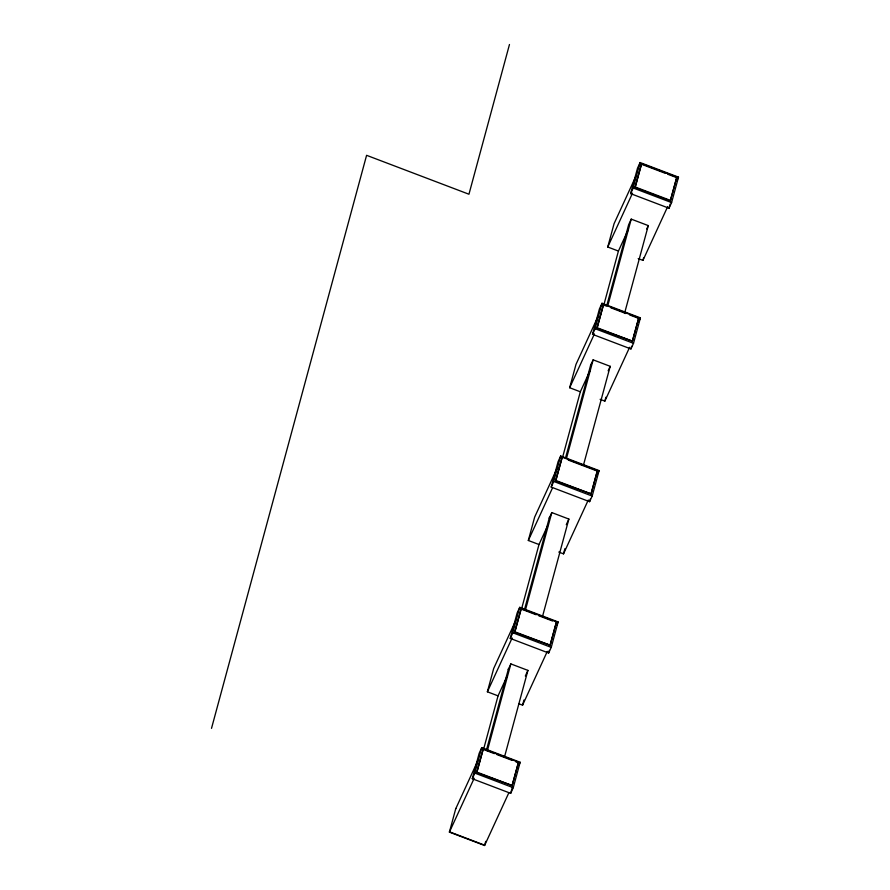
<?xml version="1.0" encoding="UTF-8"?>
<svg xmlns="http://www.w3.org/2000/svg" width="890" height="890" viewBox="0 0 890 890"><rect width="100%" height="100%" fill="white"/><g stroke="black" fill="none" stroke-linecap="round" stroke-linejoin="round"><path stroke-width="1.33" d="M211.509 728.354L366.591 155.316L468.952 194.231L509.469 44.5M508.78 792.912L484.594 845.5L449.406 832.117L455.802 808.476M483.526 749.502L498.044 695.858L487.375 691.797L493.694 668.468L515.577 620.886M521.673 608.526L538.995 544.524L528.326 540.475L534.645 517.135L557.685 467.061M562.636 457.16L580.325 391.789L569.667 387.728L575.986 364.399L598.436 315.572M603.976 304.425L618.417 251.069L607.748 247.008L614.067 223.679L635.95 176.098M472.279 778.739L479.176 753.274L481.757 747.656L520.138 762.252L513.252 787.706L510.671 793.335L472.279 778.739L474.871 773.11L481.757 747.656M510.259 638.419L517.146 612.954L519.727 607.336L558.119 621.932L551.233 647.386L548.641 653.015L510.259 638.419L512.84 632.79L519.727 607.336M551.21 487.086L558.097 461.632L560.689 456.003L599.07 470.599L592.184 496.064L589.592 501.682L551.21 487.086L553.791 481.468L560.689 456.003M592.54 334.351L599.437 308.886L602.018 303.268L640.399 317.864L633.513 343.318L630.932 348.947L592.54 334.351L595.132 328.722L602.018 303.268M630.621 193.631L637.518 168.166L640.099 162.547L678.491 177.143L671.594 202.597L669.013 208.227L630.621 193.631L633.213 188.001L640.099 162.547M476.751 772.654L483.303 748.824L518.492 762.196L512.173 785.536L476.751 772.654L483.303 748.824M514.731 632.334L521.273 608.504L556.461 621.876L550.142 645.217L514.731 632.334L521.273 608.504M555.683 481.012L562.224 457.171L597.413 470.554L591.094 493.883L555.683 481.012L562.224 457.171M597.012 328.265L603.565 304.436L638.753 317.808L632.434 341.148L597.012 328.265L603.565 304.436M640.377 166.463L641.645 163.715L676.834 177.088L670.281 200.929L635.093 187.545L641.412 164.216L665.286 173.294M635.093 187.545L641.645 163.715M486.541 749.814L508.557 668.468M524.377 610.006L549.508 517.146M565.695 457.327L590.849 364.399M606.669 305.926L628.64 224.747L631.221 219.118L648.287 225.604L624.513 313.447M487.32 750.871L510.86 663.907L527.915 670.393L504.385 757.357M525.523 609.706L551.811 512.584L568.866 519.07L542.589 616.192M566.485 458.361L593.14 359.838L610.206 366.324L583.54 464.847M607.814 305.626L631.221 219.118M484.594 845.5L485.718 841.35M519.015 703.834L522.564 705.18L523.965 699.996M558.775 552.056L563.515 553.858L564.916 548.663M600.116 399.31L604.855 401.112L605.901 397.218M638.197 258.589L642.936 260.392L643.637 257.8M512.295 784.735L518.492 762.196M549.92 645.717L556.461 621.876M590.871 494.395L597.413 470.554M632.2 341.649L638.753 317.808M670.281 200.929L676.834 177.088M510.671 793.335L512.484 786.627M548.641 653.015L549.364 650.334M589.592 501.682L590.315 499.001M630.932 348.947L631.655 346.266M669.013 208.227L670.103 204.199M607.748 247.008L632.512 193.174M618.417 251.069L627.984 230.254M569.667 387.728L594.431 333.895M646.73 228.986L648.287 225.604M590.56 365.467L593.14 359.838M676.934 180.514L678.491 177.143M580.325 391.789L589.903 370.974M642.936 260.392L667.7 206.558M528.326 540.475L552.523 487.887M608.137 370.83L610.206 366.324M638.33 322.358L640.399 317.864M549.219 518.202L551.811 512.584M604.855 401.112L629.619 347.278M538.995 544.524L548.006 524.933M487.375 691.797L512.139 637.963M566.285 524.688L568.866 519.07M597.513 473.981L599.07 470.599M508.268 669.536L510.86 663.907M498.044 695.858L507.055 676.267M563.515 553.858L588.279 500.013M455.724 808.788L477.607 761.206M449.406 832.117L474.17 778.283M525.334 676.022L527.915 670.393M556.562 625.303L558.119 621.932M522.564 705.18L547.328 651.346M518.592 765.623L520.138 762.252M667.8 174.251L676.6 177.599M635.327 187.045L670.515 200.428M633.213 188.001L671.594 202.597M603.331 304.936L605.845 305.893M610.874 307.807L625.948 313.536M629.72 314.971L638.519 318.32M597.246 327.765L632.434 341.148M595.132 328.722L633.513 343.318M568.276 460.063L595.922 470.576M555.916 480.511L591.094 493.883M553.791 481.468L592.184 496.064M522.297 609.483L536.125 614.734M538.639 615.691L552.456 620.953M514.965 631.833L550.142 645.217M512.84 632.79L551.233 647.386M483.07 749.324L494.384 753.619M496.898 754.575L511.973 760.316M515.744 761.751L518.258 762.697M476.984 772.153L512.173 785.536M474.871 773.11L513.252 787.706M449.483 831.816L483.415 844.721"/></g></svg>
